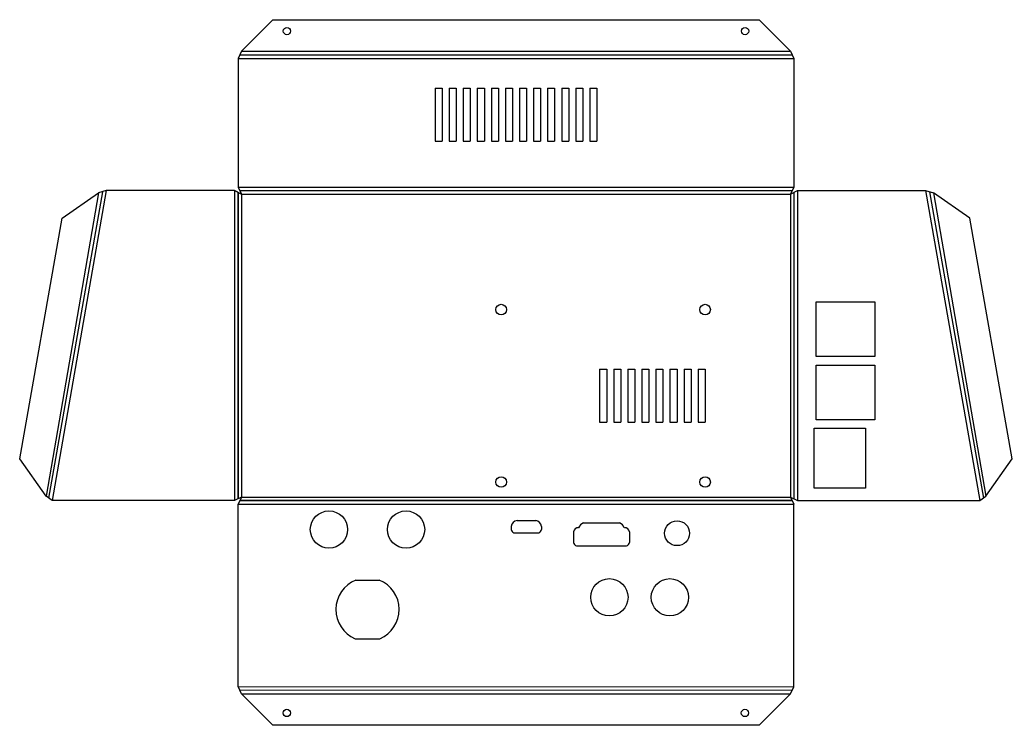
# Model space of a CAD drawing. Header units: millimetres. Extents: x 0 to 494, y 0 to 218.
# Drawn here: x 211.5 to 493.8, y 17.8 to 218.4 of the extents above; entities that cross this region are included whole.
import ezdxf

# ---------------------------------------------------------------- set-up
doc = ezdxf.new("R2010")
doc.units = ezdxf.units.MM

msp = doc.modelspace()

# ---------------------------------------------------------------- linework, layer by layer
at = {"color": 1}
for p, q in [((274.55, 209.46), (273.6, 207.38)), ((274.55, 209.46), (430.73, 209.45)), ((430.73, 209.46), (431.69, 207.45)), ((273.6, 207.38), (431.69, 207.45)), ((273.6, 207.38), (273.6, 170.84)), ((431.69, 207.45), (431.69, 170.84)), ((329.64, 198.96), (329.64, 183.9)), ((329.64, 198.96), (331.64, 198.96)), ((331.64, 198.96), (331.64, 183.9)), ((333.64, 198.96), (333.64, 183.9)), ((333.64, 198.96), (335.64, 198.96)), ((335.64, 198.96), (335.64, 183.9)), ((337.64, 198.96), (337.64, 183.9)), ((337.64, 198.96), (339.64, 198.96)), ((339.64, 198.96), (339.64, 183.9)), ((341.64, 198.96), (341.64, 183.9)), ((341.64, 198.96), (343.64, 198.96)), ((343.64, 198.96), (343.64, 183.9)), ((345.64, 198.96), (345.64, 183.9)), ((345.64, 198.96), (347.64, 198.96)), ((347.64, 198.96), (347.64, 183.9)), ((349.64, 198.96), (349.64, 183.9)), ((349.64, 198.96), (351.64, 198.96)), ((351.64, 198.96), (351.64, 183.9)), ((353.64, 198.96), (353.64, 183.9)), ((353.64, 198.96), (355.64, 198.96)), ((355.64, 198.96), (355.64, 183.9)), ((357.64, 198.96), (357.64, 183.9)), ((357.64, 198.96), (359.64, 198.96)), ((359.64, 198.96), (359.64, 183.9)), ((361.64, 198.96), (361.64, 183.9)), ((361.64, 198.96), (363.64, 198.96)), ((363.64, 198.96), (363.64, 183.9)), ((365.64, 198.96), (365.64, 183.9)), ((365.64, 198.96), (367.64, 198.96)), ((367.64, 198.96), (367.64, 183.9)), ((369.64, 198.96), (369.64, 183.9)), ((369.64, 198.96), (371.64, 198.96)), ((371.64, 198.96), (371.64, 183.9)), ((373.64, 198.96), (373.64, 183.9)), ((373.64, 198.96), (375.64, 198.96)), ((375.64, 198.96), (375.64, 183.9)), ((329.64, 183.9), (331.64, 183.9)), ((333.64, 183.9), (335.64, 183.9)), ((337.64, 183.9), (339.64, 183.9)), ((341.64, 183.9), (343.64, 183.9)), ((345.64, 183.9), (347.64, 183.9)), ((349.64, 183.9), (351.64, 183.9)), ((353.64, 183.9), (355.64, 183.9)), ((357.64, 183.9), (359.64, 183.9)), ((361.64, 183.9), (363.64, 183.9)), ((365.64, 183.9), (367.64, 183.9)), ((369.64, 183.9), (371.64, 183.9)), ((373.64, 183.9), (375.64, 183.9)), ((236.1, 169.84), (220.72, 81.67)), ((236.11, 169.84), (233.86, 169.21)), ((272.6, 169.84), (236.11, 169.84)), ((272.6, 169.84), (272.6, 81.67)), ((274.6, 168.84), (272.6, 169.84)), ((272.6, 169.84), (274.6, 168.84)), ((273.6, 170.84), (431.69, 170.84)), ((273.6, 170.84), (274.6, 168.84)), ((431.69, 170.84), (430.69, 168.84)), ((430.69, 168.84), (432.69, 169.84)), ((432.69, 169.84), (469.17, 169.84)), ((432.69, 169.84), (432.69, 81.67)), ((469.17, 169.84), (471.43, 169.21)), ((469.17, 169.84), (484.56, 81.67)), ((233.86, 169.21), (218.96, 82.93)), ((223.53, 161.97), (233.86, 169.21)), ((274.6, 168.84), (430.69, 168.84)), ((274.6, 168.84), (274.6, 82.67)), ((430.69, 168.84), (430.69, 82.67)), ((481.76, 161.97), (471.43, 169.21)), ((471.43, 169.21), (486.33, 82.93)), ((211.52, 93.54), (223.53, 161.97)), ((493.77, 93.54), (481.76, 161.97)), ((376.44, 119.04), (376.44, 103.97)), ((376.44, 119.04), (378.44, 119.04)), ((378.44, 119.04), (378.44, 103.97)), ((380.44, 119.04), (380.44, 103.97)), ((380.44, 119.04), (382.44, 119.04)), ((382.44, 119.04), (382.44, 103.97)), ((384.44, 119.04), (384.44, 103.97)), ((384.44, 119.04), (386.44, 119.04)), ((386.44, 119.04), (386.44, 103.97)), ((388.44, 119.04), (388.44, 103.97)), ((388.44, 119.04), (390.44, 119.04)), ((390.44, 119.04), (390.44, 103.97)), ((392.44, 119.04), (392.44, 103.97)), ((392.44, 119.04), (394.44, 119.04)), ((394.44, 119.04), (394.44, 103.97)), ((396.44, 119.04), (396.44, 103.97)), ((396.44, 119.04), (398.44, 119.04)), ((398.44, 119.04), (398.44, 103.97)), ((400.44, 119.04), (400.44, 103.97)), ((400.44, 119.04), (402.44, 119.04)), ((402.44, 119.04), (402.44, 103.97)), ((404.44, 119.04), (404.44, 103.97)), ((404.44, 119.04), (406.44, 119.04)), ((406.44, 119.04), (406.44, 103.97)), ((376.44, 103.97), (378.44, 103.97)), ((380.44, 103.97), (382.44, 103.97)), ((384.44, 103.97), (386.44, 103.97)), ((388.44, 103.97), (390.44, 103.97)), ((392.44, 103.97), (394.44, 103.97)), ((396.44, 103.97), (398.44, 103.97)), ((400.44, 103.97), (402.44, 103.97)), ((404.44, 103.97), (406.44, 103.97)), ((218.96, 82.93), (211.52, 93.54)), ((486.33, 82.93), (493.77, 93.54)), ((220.72, 81.67), (218.96, 82.93)), ((274.6, 82.67), (272.6, 81.67)), ((274.6, 82.67), (273.6, 80.67)), ((274.6, 82.67), (430.69, 82.67)), ((430.69, 82.67), (431.69, 80.67)), ((430.69, 82.67), (432.69, 81.67)), ((484.56, 81.67), (486.33, 82.93)), ((272.6, 81.67), (220.72, 81.67)), ((273.6, 28.82), (273.6, 80.67)), ((273.6, 80.67), (431.69, 80.67)), ((431.69, 28.75), (431.69, 80.67)), ((432.69, 81.67), (484.56, 81.67)), ((351.29, 74.35), (351.29, 73.49)), ((352.94, 76.01), (358.25, 76.01)), ((359.9, 74.35), (359.9, 73.49)), ((371.8, 75.33), (382.11, 75.33)), ((352, 72.52), (359.18, 72.52)), ((368.98, 72.81), (368.98, 69.77)), ((384.93, 72.81), (384.93, 69.77)), ((369.87, 68.79), (384.02, 68.79)), ((307.08, 59.06), (313.74, 59.06)), ((306.91, 42.38), (313.9, 42.38)), ((274.55, 26.75), (273.6, 28.82)), ((273.6, 28.82), (431.69, 28.75)), ((430.73, 26.75), (431.69, 28.75)), ((274.55, 26.75), (430.73, 26.75))]:
    msp.add_line(p, q, dxfattribs=at)
at = {"color": 7}
for p, q in [((274.07, 208.42), (431.21, 208.45)), ((234.98, 169.52), (219.7, 82.4)), ((274.1, 169.84), (431.19, 169.84)), ((470.3, 169.52), (485.59, 82.4)), ((273.6, 169.34), (273.6, 82.17)), ((431.69, 169.34), (431.69, 82.17)), ((274.1, 81.67), (431.19, 81.67)), ((274.07, 27.79), (431.21, 27.82))]:
    msp.add_line(p, q, dxfattribs=at)
at = {"color": 1}
for points in [[(274.55, 209.46), (283.49, 218.4), (421.79, 218.4), (430.73, 209.46)], [(274.1, 169.84), (431.19, 169.84)], [(273.6, 82.17), (273.6, 169.34)], [(431.69, 169.34), (431.69, 82.17)], [(431.19, 81.67), (274.1, 81.67)], [(430.73, 26.75), (421.79, 17.81), (283.49, 17.81), (274.55, 26.75)]]:
    msp.add_lwpolyline(points, dxfattribs=at)
for points in [[(437.98, 138.24), (454.68, 138.24), (454.68, 122.68), (437.98, 122.68)], [(437.98, 120.22), (454.68, 120.22), (454.68, 104.66), (437.98, 104.66)], [(437.42, 102.27), (452.06, 102.27), (452.06, 85.18), (437.42, 85.18)]]:
    msp.add_lwpolyline(points, close=True, dxfattribs=at)
for centre, radius in [((287.49, 215.21), 1.04), ((417.8, 215.21), 1.04), ((348.43, 135.99), 1.51), ((406.43, 135.99), 1.51), ((348.43, 86.96), 1.51), ((406.43, 86.96), 1.51), ((299.44, 73.45), 5.3), ((321.37, 73.45), 5.3), ((398.46, 72.39), 3.53), ((379.21, 54.17), 5.3), ((396.41, 54.17), 5.3), ((287.47, 21.27), 1.04), ((417.77, 21.27), 1.04)]:
    msp.add_circle(centre, radius, dxfattribs=at)
for centre, radius, start, end in [((353.46, 73.84), 2.24, 103.4818, 166.8424), ((352.63, 73.74), 1.37, 190.4857, 242.5778), ((357.72, 73.84), 2.24, 13.1576, 76.5182), ((358.55, 73.74), 1.37, 297.4222, 349.5143), ((370.38, 72.52), 1.43, 86.8835, 168.159), ((373.28, 72.53), 3.16, 117.8774, 153.4259), ((380.63, 72.53), 3.16, 26.5741, 62.1226), ((383.54, 72.52), 1.43, 11.841, 93.1165), ((370.21, 69.99), 1.25, 190.1588, 254.2253), ((383.71, 69.99), 1.25, 285.7747, 349.8412), ((310.41, 50.68), 9.01, 111.6854, 247.1796), ((310.41, 50.68), 9.01, 292.8204, 68.3146)]:
    msp.add_arc(centre, radius, start, end, dxfattribs=at)

doc.saveas('drawing.dxf')
